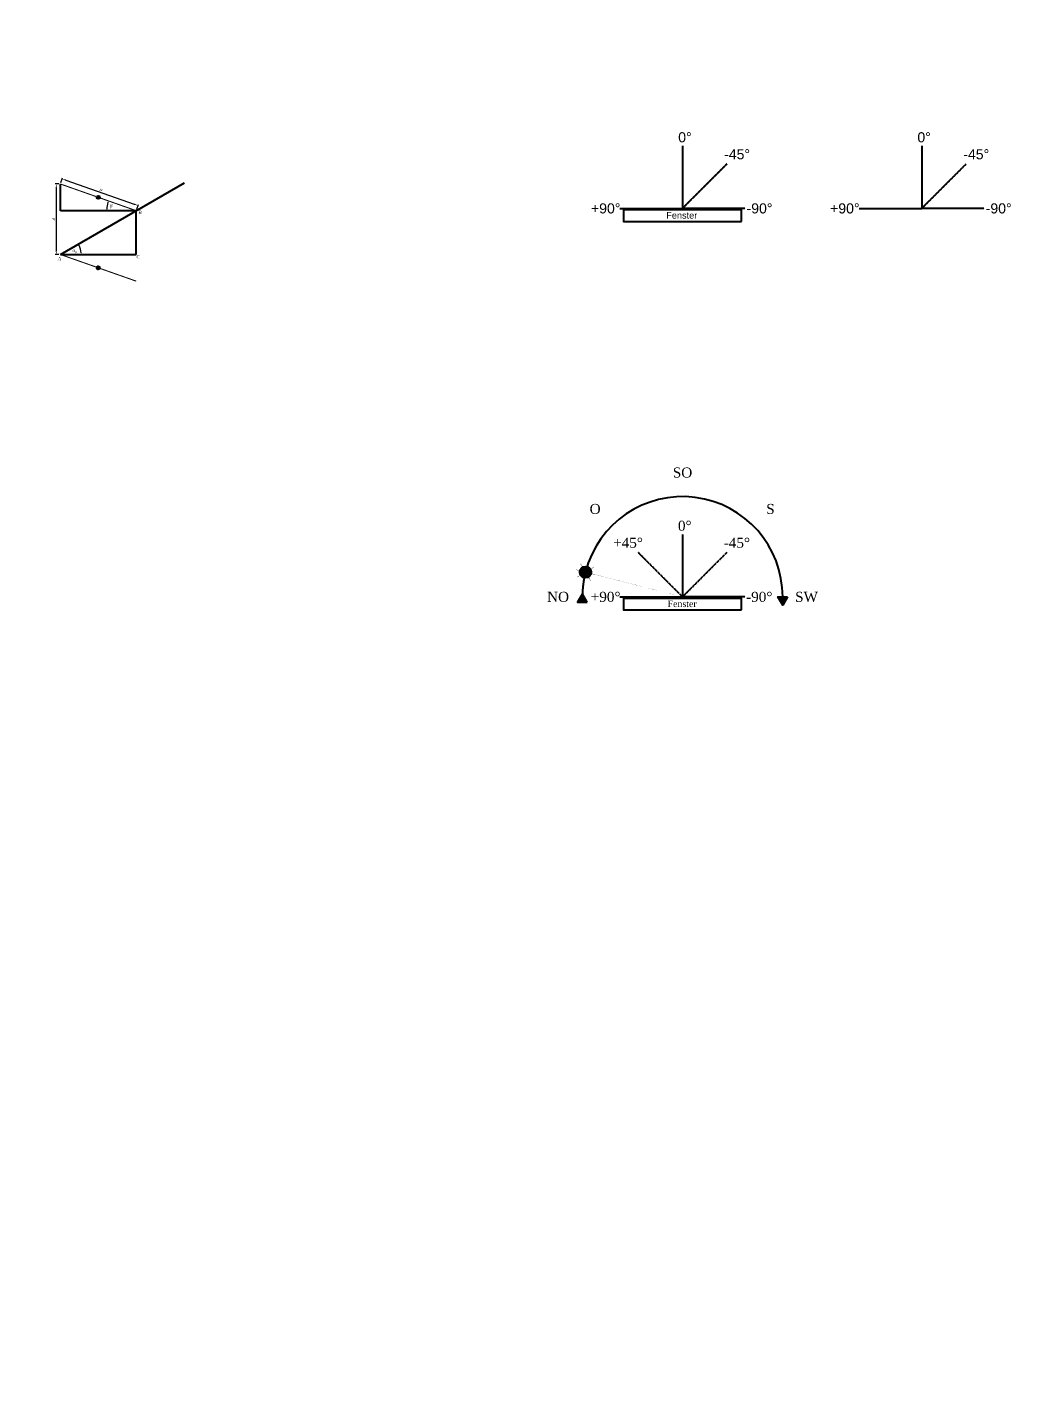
# Model space of a CAD drawing. Header units: millimetres. Extents: x -10086 to 31419, y -11195 to 34280.
# Drawn here: x 11869 to 31419, y -11195 to 15851 of the extents above; entities that cross this region are included whole.
import ezdxf
from ezdxf.enums import TextEntityAlignment as Align

# ---------------------------------------------------------------- set-up
doc = ezdxf.new("R2010")
doc.units = ezdxf.units.MM
doc.linetypes.add('ACAD_ISO02W100', pattern=[15, 12, -3])
doc.layers.add('Fenster', color=7, linetype='Continuous', lineweight=40)
doc.styles.get("Standard").update_dxf_attribs({"font": 'arial.ttf'})
doc.styles.add('TimesStyle', font='times.ttf')
doc.dimstyles.new('ISO-25', dxfattribs={"dimtxt": 2.5, "dimasz": 2.5, "dimexe": 1.25, "dimexo": 0.625, "dimtad": 1, "dimtxsty": 'Standard', "dimcen": 2.5, "dimadec": 0, "dimazin": 0, "dimtfac": 1, "dimtmove": 0, "dimatfit": 3, "dimfxl": 1, "dimarcsym": 0})
doc.dimstyles.new('länge', dxfattribs={"dimtxt": 60, "dimasz": 80, "dimexe": 20, "dimexo": 30, "dimgap": 20, "dimtad": 1, "dimtxsty": 'Standard', "dimcen": 2.5, "dimadec": 0, "dimazin": 0, "dimtfac": 1, "dimtmove": 0, "dimatfit": 3, "dimfxl": 1, "dimarcsym": 0})
doc.dimstyles.new('Winkel', dxfattribs={"dimtxt": 2.5, "dimasz": 30, "dimexe": 1.25, "dimexo": 0.625, "dimtad": 1, "dimtxsty": 'Standard', "dimcen": 2.5, "dimadec": 0, "dimazin": 0, "dimtfac": 1, "dimtmove": 0, "dimatfit": 3, "dimfxl": 1, "dimarcsym": 0})

# ---------------------------------------------------------------- blocks, each defined once
blk = doc.blocks.new('*D16')
at = {"layer": 'Defpoints', "color": 0, "transparency": 16777216}
for p in [(14998, 12760), (12937, 11409), (12528, 11337), (12528, 11337), (14037, 11337)]:
    blk.add_point(p, dxfattribs=at)
at = {"layer": 'Fenster', "color": 0, "lineweight": -2, "transparency": 16777216}
blk.add_arc((12528, 11337), 415, 4.1392, 25.7962, dxfattribs=at)
at = {"layer": 'Fenster', "color": 0, "transparency": 16777216}
for points in [[(12897, 11515), (12906, 11520), (12887, 11544)], [(12947, 11367), (12937, 11367), (12943, 11337)]]:
    blk.add_solid(points, dxfattribs=at)
blk = doc.blocks.new('*D17')
at = {"layer": 'Defpoints', "color": 0, "transparency": 16777216}
for p in [(12528, 12737), (12528, 12206), (13463, 12338), (14037, 12206), (14037, 12206)]:
    blk.add_point(p, dxfattribs=at)
at = {"layer": 'Fenster', "color": 0, "lineweight": -2, "transparency": 16777216}
blk.add_arc((14037, 12206), 589, 163.5428, 177.0813, dxfattribs=at)
at = {"layer": 'Fenster', "color": 0, "transparency": 16777216}
for points in [[(13454, 12236), (13444, 12236), (13448, 12206)], [(13467, 12375), (13477, 12372), (13481, 12402)]]:
    blk.add_solid(points, dxfattribs=at)
blk = doc.blocks.new('*D18')
at = {"layer": 'Defpoints', "color": 0, "transparency": 16777216}
for p in [(12528, 12737), (12447, 11337), (12528, 11337)]:
    blk.add_point(p, dxfattribs=at)
at = {"layer": 'Fenster', "color": 0, "lineweight": -2, "transparency": 16777216}
for p, q in [((12498, 12737), (12427, 12737)), ((12447, 12657), (12447, 11417)), ((12498, 11337), (12427, 11337))]:
    blk.add_line(p, q, dxfattribs=at)
at = {"layer": 'Fenster', "color": 0, "transparency": 16777216}
for points in [[(12433, 12657), (12460, 12657), (12447, 12737)], [(12433, 11417), (12460, 11417), (12447, 11337)]]:
    blk.add_solid(points, dxfattribs=at)
at = {"layer": 'Fenster', "color": 7, "transparency": 16777216, "insert": (12395, 12037), "char_height": 60, "attachment_point": 5, "rotation": 90}
blk.add_mtext('{\\fTimes New Roman|b0|i1|c0|p18;d}', dxfattribs=at)
blk = doc.blocks.new('*D19')
at = {"layer": 'Defpoints', "color": 0, "transparency": 16777216}
for p in [(12528, 12737), (14037, 12206), (14073, 12309)]:
    blk.add_point(p, dxfattribs=at)
at = {"layer": 'Fenster', "color": 0, "lineweight": -2, "transparency": 16777216}
for p, q in [((12537, 12765), (12570, 12858)), ((12639, 12813), (13997, 12335)), ((14047, 12234), (14080, 12328))]:
    blk.add_line(p, q, dxfattribs=at)
at = {"layer": 'Fenster', "color": 0, "transparency": 16777216}
for points in [[(12643, 12826), (12635, 12800), (12564, 12839)], [(14002, 12348), (13993, 12323), (14073, 12309)]]:
    blk.add_solid(points, dxfattribs=at)
at = {"layer": 'Fenster', "color": 7, "transparency": 16777216, "insert": (13335, 12622), "char_height": 60, "attachment_point": 5, "rotation": 340.624}
blk.add_mtext('{\\fTimes New Roman|b0|i1|c0|p18;w}', dxfattribs=at)
blk = doc.blocks.new('*D23')
at = {"layer": 'Defpoints', "color": 0, "transparency": 16777216}
for p in [(13752, 17787), (13752, 17787), (14823, 17787), (14261, 17576), (14162, 16797)]:
    blk.add_point(p, dxfattribs=at)
at = {"layer": 'Fenster', "color": 0, "lineweight": -2, "transparency": 16777216}
blk.add_arc((13752, 17787), 551, 298.7476, 353.7524, dxfattribs=at)
at = {"layer": 'Fenster', "color": 0, "transparency": 16777216}
for points in [[(14290, 17727), (14309, 17726), (14303, 17787)], [(14021, 17295), (14013, 17313), (13963, 17278)]]:
    blk.add_solid(points, dxfattribs=at)

msp = doc.modelspace()

# ---------------------------------------------------------------- hatches: boundary and pattern name
at = {"layer": 'Fenster'}
h = msp.add_hatch(color=256, dxfattribs=at)
h.dxf.hatch_style = 1
edge = h.paths.add_edge_path()
edge.add_arc((13282.229, 12471.605), 31.627, 0, 360)
h = msp.add_hatch(color=256, dxfattribs=at)
h.dxf.hatch_style = 1
edge = h.paths.add_edge_path()
edge.add_arc((13282.229, 11071.605), 31.627, 0, 360)
at = {"layer": 'Fenster', "transparency": 33554687}
h = msp.add_hatch(color=40, dxfattribs=at)
h.dxf.hatch_style = 1
edge = h.paths.add_edge_path()
edge.add_arc((22966.875, 5026.401), 114.869, 0, 360)
at = {"layer": 'Fenster'}
h = msp.add_hatch(color=253, dxfattribs=at)
h.dxf.hatch_style = 1
h.paths.add_polyline_path([(22903.335, 4598.957), (22806.094, 4431.046), (23000.129, 4430.789)])
h = msp.add_hatch(color=40, dxfattribs=at)
h.dxf.hatch_style = 1
h.paths.add_polyline_path([(26885.593, 4367.826), (26788.353, 4535.737), (26982.388, 4535.994)])

# ---------------------------------------------------------------- linework, layer by layer
at = {"layer": 'Fenster', "color": 253, "linetype": 'ACAD_ISO02W100', "ltscale": 0.2}
for p, q in [((24894.241, 13496.446), (24894.241, 12252.077)), ((29647.893, 13496.446), (29647.893, 12252.077)), ((25774.143, 13131.979), (24894.241, 12252.077)), ((30527.795, 13131.979), (29647.893, 12252.077)), ((23649.872, 12252.077), (24894.241, 12252.077)), ((26138.61, 12252.077), (24894.241, 12252.077)), ((28403.524, 12252.077), (29647.893, 12252.077)), ((30892.262, 12252.077), (29647.893, 12252.077)), ((24894.241, 5780.234), (24894.241, 4535.865)), ((24014.339, 5415.767), (24894.241, 4535.865)), ((25774.143, 5415.767), (24894.241, 4535.865)), ((23649.872, 4535.865), (24894.241, 4535.865)), ((26138.61, 4535.865), (24894.241, 4535.865))]:
    msp.add_line(p, q, dxfattribs=at)
at = {"layer": 'Fenster', "color": 40, "true_color": 0xf8d731}
msp.add_line((12527.539, 11337.017), (14997.833, 12759.535), dxfattribs=at)
at = {"layer": 'Fenster', "color": 252}
for p, q in [((12527.539, 12206.192), (12527.539, 12737.017)), ((14036.919, 12206.192), (12527.539, 12206.192)), ((14036.919, 11337.017), (14036.919, 12206.192)), ((12527.539, 11337.017), (14036.919, 11337.017))]:
    msp.add_line(p, q, dxfattribs=at)
at = {"layer": 'Fenster', "const_width": 20}
for points in [[(14036.919, 12206.192), (12527.539, 12737.017)], [(14036.919, 10806.192), (12527.539, 11337.017)]]:
    msp.add_lwpolyline(points, dxfattribs=at)
at = {"layer": 'Fenster', "color": 7}
for points in [[(26066.716, 11991.85), (26066.716, 12221.316), (23721.766, 12221.316), (23721.766, 11991.85)], [(26066.716, 4275.638), (26066.716, 4505.104), (23721.766, 4505.104), (23721.766, 4275.638)]]:
    msp.add_lwpolyline(points, close=True, dxfattribs=at)
at = {"layer": 'Fenster', "color": 40, "const_width": 6.588}
for points in [[(22908.193, 5125.15), (22865.916, 5196.294)], [(22995.207, 5137.721), (23015.619, 5217.922)], [(22855.554, 5054.733), (22775.353, 5075.145)], [(22868.125, 4967.719), (22796.981, 4925.442)], [(22938.542, 4915.08), (22918.13, 4834.879)], [(23025.556, 4927.651), (23067.833, 4856.507)], [(23065.624, 5085.082), (23136.768, 5127.359)], [(23078.195, 4998.068), (23158.396, 4977.656)]]:
    msp.add_lwpolyline(points, dxfattribs=at)
at = {"layer": 'Fenster', "color": 40, "linetype": 'ACAD_ISO02W100', "ltscale": 0.2, "const_width": 2}
msp.add_lwpolyline([(24894.241, 4535.865), (22966.875, 5026.401)], close=True, dxfattribs=at)
at = {"layer": 'Fenster', "color": 253}
msp.add_lwpolyline([(23000.129, 4430.789), (22903.335, 4598.957), (22806.094, 4431.046)], close=True, dxfattribs=at)
at = {"layer": 'Fenster', "color": 40}
msp.add_lwpolyline([(26982.388, 4535.994), (26885.593, 4367.826), (26788.353, 4535.737)], close=True, dxfattribs=at)
at = {"layer": 'Fenster'}
for centre in [(13282.229, 12471.605), (13282.229, 11071.605)]:
    msp.add_circle(centre, 31.627, dxfattribs=at)
at = {"layer": 'Fenster', "color": 40}
msp.add_circle((22966.875, 5026.401), 114.869, dxfattribs=at)
at = {"layer": 'Fenster', "color": 40, "ltscale": 0.2}
msp.add_arc((24894.241, 4535.865), 1991.129, 0, 165.5509401, dxfattribs=at)
at = {"layer": 'Fenster', "color": 253, "linetype": 'ACAD_ISO02W100', "ltscale": 0.2}
msp.add_arc((24894.241, 4535.865), 1991.129, 169.0392075, 180, dxfattribs=at)

# ---------------------------------------------------------------- texts
at = {"layer": 'Fenster', "color": 7}
for s, height, p in [('0°', 200, (24942.382, 13664.525)), ('0°', 200, (29696.035, 13664.525)), ('-45°', 200, (25979.087, 13327.237)), ('-45°', 200, (30732.74, 13327.237)), ('+90°', 200, (23367.05, 12252.077)), ('Fenster', 130, (24879.343, 12113.859)), ('-90°', 200, (26424.433, 12252.077)), ('+90°', 200, (28120.702, 12252.077)), ('-90°', 200, (31178.085, 12252.077))]:
    msp.add_text(s, height=height, dxfattribs=at).set_placement(p, align=Align.MIDDLE_CENTER)
at = {"layer": 'Fenster', "color": 7, "char_height": 60, "attachment_point": 1}
for s, insert in [('\\A1;{\\fTimes New Roman|b0|i1|c0|p18;\\H1.08333x;β}', (13513.14, 12335.555)), ('\\A1;{\\fTimes New Roman|b0|i1|c0|p18;\\H1.08333x;B}', (14080.806, 12205.938)), ('\\A1;{\\fTimes New Roman|b0|i1|c0|p18;\\H1.08333x;α\\H0.7x;\\S^ p;}', (12768.28, 11451.314)), ('\\A1;{\\fTimes New Roman|b0|i1|c0|p18;\\H1.08333x;A}', (12478.281, 11287.11)), ('\\A1;{\\fTimes New Roman|b0|i1|c0|p18;\\H1.08333x;C}', (14039.888, 11323.816))]:
    msp.add_mtext_dynamic_manual_height_columns(s, width=287.47691, gutter_width=603.891, heights=[0], dxfattribs=dict(at, insert=insert))
at = {"layer": 'Fenster', "color": 253, "char_height": 200, "width": 421.19509, "attachment_point": 2, "style": 'TimesStyle'}
for s, insert in [('SO', (24894.241, 7105.487)), ('O', (23156.891, 6382.151)), ('S', (26641.55, 6382.151)), ('SW', (27359.156, 4635.865))]:
    msp.add_mtext(s, dxfattribs=dict(at, insert=insert))
at = {"layer": 'Fenster', "color": 7, "attachment_point": 2, "style": 'TimesStyle'}
for s, insert, char_height, width in [('0°', (24938.904, 6048.313), 200, 268.45703), ('+45°', (23810.896, 5711.025), 200, 588.60368), ('-45°', (25974.244, 5711.025), 200, 518.13029), ('{\\fTimes New Roman|b0|i0|c0|p18;+90°}', (23365.55, 4635.865), 200, 588.60368), ('-90°', (26419.59, 4635.865), 200, 518.13029), ('Fenster', (24886.792, 4462.647), 130, 621.2559)]:
    msp.add_mtext(s, dxfattribs=dict(at, insert=insert, char_height=char_height, width=width))
at = {"layer": 'Fenster', "color": 253, "insert": (22420.254, 4635.865), "char_height": 200, "width": 421.19509, "attachment_point": 2}
msp.add_mtext('{\\fTimes New Roman|b0|i0|c0|p18;NO}', dxfattribs=at)

# ---------------------------------------------------------------- dimensions: what is measured, and where the dimension line sits
at = {"layer": 'Fenster'}
dim = msp.add_angular_dim_2l(base=(14260.872, 17576.043), line1=((13752.254, 17786.72), (14823.199, 17786.72)), line2=((13752.254, 17786.72), (14162.087, 16797.296)), text=' ', dimstyle='ISO-25', override={"dimasz": 60}, dxfattribs=at)
dim.commit()
dim.dimension.update_dxf_attribs({"geometry": '*D23', "text_midpoint": (22536.862, -2092.755)})
at = {"layer": 'Fenster', "color": 252}
for base, line1, line2, picture, middle in [((12936.61, 11408.989), ((12527.539, 11337.017), (14997.833, 12759.535)), ((12527.539, 11337.017), (14036.919, 11337.017)), '*D16', (-7680.694, 15444.346)), ((13462.851, 12337.854), ((14036.919, 12206.192), (12527.539, 12737.017)), ((14036.919, 12206.192), (12527.539, 12206.192)), '*D17', (14427.464, -11194.609))]:
    dim = msp.add_angular_dim_2l(base=base, line1=line1, line2=line2, text=' ', dimstyle='Winkel', dxfattribs=at)
    dim.commit()
    dim.dimension.update_dxf_attribs({"geometry": picture, "text_midpoint": middle})
dim = msp.add_linear_dim(base=(12446.571, 11337.017), p1=(12527.539, 12737.017), p2=(12527.539, 11337.017), angle=90, text='{\\fTimes New Roman|b0|i1|c0|p18;d}', dimstyle='länge', override={"dimclrt": 7}, dxfattribs=at)
dim.commit()
dim.dimension.update_dxf_attribs({"geometry": '*D18', "text_midpoint": (12395.295, 12037.017)})
dim = msp.add_aligned_dim(p1=(12527.539, 12737.017), p2=(14036.919, 12206.192), distance=108.631, text='{\\fTimes New Roman|b0|i1|c0|p18;w}', dimstyle='länge', override={"dimclrt": 7}, dxfattribs=at)
dim.commit()
dim.dimension.update_dxf_attribs({"geometry": '*D19', "text_midpoint": (13335.03, 12621.741)})

doc.saveas('drawing.dxf')
